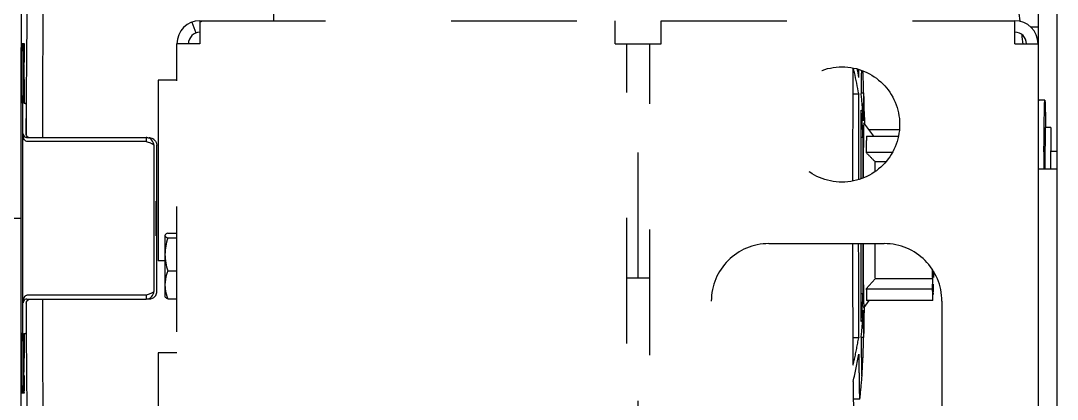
# Model space of a CAD drawing. Header units: millimetres. Extents: x 13935 to 21534, y -198 to 9202.
# Drawn here: x 18866.8 to 19136.4, y 8068.3 to 8166.8 of the extents above; entities that cross this region are included whole.
import ezdxf

# ---------------------------------------------------------------- set-up
doc = ezdxf.new("R2010")
doc.units = ezdxf.units.MM
doc.header["$LTSCALE"] = 326.7
doc.linetypes.add('DASHED', pattern=[0.2, 0.1, -0.1])
doc.linetypes.add('DOT', pattern=[0.2, 0.1, -0.1])
doc.layers.get('0').update_dxf_attribs({"linetype": 'CONTINUOUS'})

msp = doc.modelspace()

# ---------------------------------------------------------------- linework, layer by layer
at = {"color": 0, "linetype": 'Continuous', "lineweight": 30}
for p, q in [((19136.44572, 6274.27818), (19136.44572, 8678.34818)), ((19131.44572, 8264.58818), (19131.44572, 7889.84818)), ((18913.44572, 8166.84818), (18913.44572, 8160.84818)), ((19021.44572, 8160.84818), (19021.44572, 8166.84818)), ((19033.44572, 8160.84818), (19033.44572, 8166.84818)), ((19125.44572, 8160.84818), (19125.44572, 8166.84813)), ((18911.3244, 8166.46066), (18912.38506, 8163.65442)), ((19131.44572, 8165.1807), (19129.59511, 8165.1807)), ((18868.44251, 8160.92998), (18868.44975, 8161.62273)), ((18866.97527, 8157.5402), (18866.97874, 8158.93239)), ((18866.97874, 8158.93239), (18866.98389, 8160.9264)), ((18867.11747, 8147.42994), (18867.11754, 8158.92994)), ((18867.13598, 8160.92862), (18867.53597, 8160.92862)), ((18867.51746, 8147.42994), (18867.51753, 8158.92994)), ((18867.53597, 8160.92862), (18867.68339, 8160.91807)), ((18867.70181, 8158.91675), (18867.70179, 8156.03045)), ((18913.44572, 8160.84818), (18907.44572, 8160.84818)), ((19021.44572, 8160.84818), (19033.44572, 8160.84818)), ((19125.44572, 8160.84818), (19131.44572, 8160.84818)), ((18866.97079, 8155.67842), (18866.97527, 8157.5402)), ((18868.39273, 8155.41602), (18868.39838, 8156.11748)), ((18866.964, 8152.71114), (18866.96872, 8154.79704)), ((18866.96872, 8154.79704), (18866.97022, 8155.43866)), ((18866.97022, 8155.43866), (18866.97079, 8155.67842)), ((18866.97067, 8155.42624), (18866.97126, 8155.66538)), ((18867.62899, 8155.42196), (18867.62897, 8150.84085)), ((18866.95564, 8148.7557), (18866.95998, 8150.85357)), ((18866.95998, 8150.85357), (18866.96224, 8151.90653)), ((18866.96224, 8151.90653), (18866.964, 8152.71114)), ((18867.70176, 8151.53045), (18867.70174, 8147.41675)), ((18868.35398, 8149.91909), (18868.35994, 8150.85392)), ((18868.35994, 8150.85392), (18868.36417, 8151.49598)), ((18902.54454, 8151.39668), (18902.54454, 8104.39668)), ((18907.44572, 8151.39668), (18902.54454, 8151.39668)), ((18866.95357, 8147.71421), (18866.95564, 8148.7557)), ((18868.33949, 8147.47098), (18868.3469, 8148.75415)), ((18868.3469, 8148.75415), (18868.35398, 8149.91909)), ((19085.41987, 8148.1133), (19086.08035, 8148.11328)), ((18866.94921, 8145.42449), (18866.95122, 8146.4971)), ((18866.95122, 8146.4971), (18866.95302, 8147.42992)), ((18866.95353, 8147.41823), (18866.95357, 8147.71421)), ((18867.35975, 8145.44122), (18866.95977, 8145.44122)), ((18867.35938, 8085.44407), (18867.35975, 8145.44122)), ((18867.35975, 8145.44122), (18867.49901, 8145.43126)), ((18867.72015, 8145.41543), (18868.18898, 8145.38188)), ((18868.32853, 8145.42724), (18868.33472, 8146.60396)), ((18868.33472, 8146.60396), (18868.33949, 8147.47098)), ((19083.26364, 8147.84719), (19084.78736, 8147.84713)), ((19133.2188, 8146.14186), (19131.71887, 8146.14186)), ((18868.22579, 8137.37924), (18868.22581, 8141.37924)), ((18866.93412, 8136.12703), (18866.93601, 8137.44451)), ((18868.29302, 8137.03146), (18868.29425, 8137.3901)), ((19133.27733, 8137.62741), (19133.27733, 8136.40963)), ((19133.29842, 8139.01321), (19133.27999, 8138.08057)), ((19134.8003, 8139.06006), (19133.30036, 8139.06006)), ((19133.39549, 8139.42967), (19133.39954, 8139.07259)), ((19134.77727, 8137.62741), (19134.77727, 8136.40963)), ((19134.79835, 8139.01321), (19134.77993, 8138.08056)), ((18866.93318, 8135.4455), (18866.93396, 8136.01199)), ((18866.93427, 8136.00689), (18866.93412, 8136.12703)), ((18899.44126, 8135.43246), (18868.44257, 8135.43246)), ((18868.45182, 8136.43463), (18899.4505, 8136.43463)), ((18899.4505, 8136.43463), (18899.4505, 8135.43463)), ((18899.59369, 8136.42945), (18899.4505, 8136.43463)), ((18900.36677, 8136.37416), (18900.22479, 8136.38433)), ((18901.45959, 8134.43397), (18901.45936, 8096.43398)), ((18902.2149, 8096.3799), (18902.21514, 8134.37989)), ((19132.98465, 8132.70599), (19132.98546, 8132.8338)), ((19134.81873, 8132.90686), (19136.44572, 8132.90686)), ((19131.44572, 8128.34818), (19136.44572, 8128.34818)), ((18866.91526, 8115.35211), (18866.91572, 8116.37661)), ((18866.91526, 8115.35211), (18864.91535, 8115.35211)), ((18904.34454, 8110.9653), (18904.34454, 8095.04436)), ((18905.05907, 8111.61305), (18907.44572, 8111.61305)), ((18905.05907, 8110.31755), (18907.44572, 8110.31755)), ((18866.91355, 8105.03686), (18866.91351, 8106.2776)), ((18904.34454, 8104.39668), (18902.54454, 8104.39668)), ((18905.05907, 8101.74885), (18907.44572, 8101.74885)), ((18866.91601, 8095.43706), (18866.91598, 8096.01249)), ((18866.91633, 8094.75657), (18866.91601, 8095.43706)), ((18866.91702, 8093.43692), (18866.91633, 8094.75657)), ((18899.44101, 8095.43812), (18868.44232, 8095.43813)), ((18868.45156, 8094.43464), (18899.45024, 8094.43463)), ((18899.70205, 8095.52116), (18899.44101, 8095.43812)), ((18899.45025, 8095.43463), (18899.45024, 8094.43463)), ((18900.22416, 8094.37925), (18899.45024, 8094.43463)), ((18904.34454, 8095.04436), (18904.39065, 8094.96451)), ((18905.05907, 8094.47567), (18907.44572, 8094.47567)), ((18868.22552, 8093.37925), (18868.22549, 8089.37925)), ((18868.30074, 8093.37573), (18868.29959, 8093.68213)), ((18868.3176, 8089.36953), (18868.31427, 8090.1018)), ((18868.3377, 8085.40328), (18868.33116, 8086.61842)), ((18866.92359, 8084.51093), (18866.92277, 8085.4133)), ((18866.924, 8084.07652), (18866.92359, 8084.51093)), ((18866.92464, 8083.41336), (18866.924, 8084.07652)), ((18866.92596, 8082.09866), (18866.92464, 8083.41336)), ((18866.95939, 8085.44124), (18867.35938, 8085.44407)), ((18866.95939, 8085.44407), (18867.35938, 8085.44407)), ((18867.3594, 8085.44124), (18866.95939, 8085.44124)), ((18867.117, 8071.92995), (18867.11707, 8083.42995)), ((18867.49864, 8085.43127), (18867.3594, 8085.44124)), ((18867.51698, 8071.92995), (18867.51706, 8083.42995)), ((18867.70134, 8083.41676), (18867.70131, 8079.03045)), ((18868.18861, 8085.38189), (18867.71978, 8085.41544)), ((18868.34158, 8084.71254), (18868.3377, 8085.40328)), ((18868.34917, 8083.41749), (18868.34158, 8084.71254)), ((18868.35002, 8083.27665), (18868.34917, 8083.41749)), ((18868.3574, 8082.09211), (18868.35002, 8083.27665)), ((18866.92822, 8079.99757), (18866.92596, 8082.09866)), ((18866.92974, 8078.68273), (18866.92822, 8079.99757)), ((18866.93181, 8076.98623), (18866.92974, 8078.68273)), ((18867.62852, 8080.00308), (18867.6285, 8075.42197)), ((18868.37133, 8080.00918), (18868.37088, 8080.07677)), ((18902.54454, 8080.42849), (18902.54454, 8035.42849)), ((18907.44572, 8080.42849), (18902.54454, 8080.42849)), ((18866.93271, 8076.27145), (18866.93181, 8076.98623)), ((18866.93383, 8075.42005), (18866.93309, 8076.27719)), ((18866.93468, 8074.78094), (18866.93383, 8075.42005)), ((18867.62832, 8075.14309), (18867.6285, 8075.42197)), ((18868.39585, 8076.74746), (18868.39369, 8077.01675)), ((18866.93537, 8074.27165), (18866.93482, 8074.78312)), ((18866.9367, 8073.31858), (18866.93537, 8074.27165)), ((18866.93874, 8071.90806), (18866.9367, 8073.31858)), ((18867.70128, 8074.53045), (18867.70126, 8071.91677)), ((18866.94179, 8069.90622), (18866.93874, 8071.90806)), ((18867.5354, 8069.92864), (18867.13542, 8069.92864)), ((18867.68282, 8069.91809), (18867.5354, 8069.92864)), ((18868.44439, 8071.44025), (18868.43959, 8071.90912))]:
    msp.add_line(p, q, dxfattribs=at)
at = {"color": 0, "linetype": 'DASHED', "lineweight": 30}
for p, q in [((18913.44572, 8166.84818), (19021.44572, 8166.84818)), ((19033.44572, 8166.84818), (19125.44572, 8166.84818)), ((18907.44572, 7889.84818), (18907.44572, 8160.84818))]:
    msp.add_line(p, q, dxfattribs=at)
at = {"color": 0, "linetype": 'DOT', "lineweight": 30}
for p, q in [((19024.44572, 7886.84818), (19024.44572, 8160.84818)), ((19027.44572, 8099.84818), (19027.44572, 8160.84818)), ((19030.44572, 7883.84818), (19030.44572, 8160.84818)), ((19084.76135, 8143.68569), (19084.761, 8143.61899)), ((19086.1315, 8140.26791), (19086.1286, 8140.2689)), ((19088.69524, 8136.84901), (19086.13155, 8140.26784)), ((19086.26958, 8140.86275), (19086.27715, 8140.08213)), ((19095.38213, 8138.48159), (19087.47078, 8138.4819)), ((19085.347, 8136.55546), (19085.90817, 8136.55544)), ((19086.7977, 8136.84908), (19095.13923, 8136.84876)), ((19093.54241, 8132.542), (19086.74994, 8132.54226)), ((19089.01501, 8130.21205), (19091.94076, 8130.21193)), ((19085.96378, 8128.27247), (19085.96337, 8128.18316)), ((19061.44572, 8108.84818), (19091.44572, 8108.84818)), ((19085.96285, 8104.26541), (19085.96339, 8104.14776)), ((19030.44572, 8099.84818), (19024.44572, 8099.84818)), ((19027.44572, 8099.73904), (19027.44572, 8099.84818)), ((19027.44572, 7969.95736), (19027.44572, 8099.73904)), ((19089.03911, 8099.67183), (19086.77693, 8097.08538)), ((19104.03864, 8099.67125), (19089.03911, 8099.67183)), ((19104.02638, 8097.08471), (19104.03864, 8099.67125)), ((19104.12743, 8100.26849), (19104.12803, 8100.26868)), ((19104.24584, 8101.66163), (19104.25667, 8099.99539)), ((19086.77693, 8097.08538), (19104.02638, 8097.08471)), ((19085.90817, 8095.74304), (19085.34644, 8095.74306)), ((19087.46907, 8094.05638), (19086.1297, 8092.27054)), ((19104.07972, 8094.05573), (19086.83027, 8094.0564)), ((19104.12723, 8095.68857), (19104.20891, 8095.68857)), ((19104.12803, 8096.26873), (19104.12726, 8096.26849)), ((19104.20891, 8095.68857), (19104.20633, 8096.26884)), ((19046.44572, 8033.84818), (19046.44572, 8093.84818)), ((19086.1286, 8092.26947), (19086.12968, 8092.27051)), ((19086.27537, 8092.46305), (19086.27446, 8092.36641)), ((19106.44572, 8093.84818), (19106.44572, 8033.84818)), ((19084.76059, 8088.60804), (19084.76135, 8088.4707)), ((19084.78736, 8084.34099), (19083.26299, 8084.34105)), ((19086.08035, 8084.3959), (19085.41986, 8084.39593)), ((19085.04978, 8068.34904), (19083.38771, 8068.3491))]:
    msp.add_line(p, q, dxfattribs=at)
msp.add_circle((19080.44572, 8139.84818), 15, dxfattribs=at)
at = {"color": 0, "linetype": 'Continuous', "lineweight": 30}
for centre, radius, start, end in [((18837.77689, 8128.34818), 291.6, 7.5758019, 19.8915322), ((18913.44572, 8160.84818), 6, 90, 180), ((19125.44572, 8160.84818), 6, 0, 90), ((18913.44572, 8160.84818), 3, 90, 180), ((19125.44572, 8160.84818), 3, 0, 90), ((18837.77689, 8128.34818), 291.6, 6.3805993, 6.8804947), ((19039.15405, 8158.99913), 172.03652, 179.6172555, 180.0230449), ((18686.57647, 8155.4961), 181.05254, 359.9765356, 0.3812422), ((18998.14262, 8133.30063), 87.85907, 13.1808002, 13.9978107), ((18999.20229, 8133.54089), 86.77253, 9.4897218, 13.1858878), ((18999.76683, 8137.90162), 86.23292, 9.4839734, 10.9685498), ((18915.66133, 8145.2348), 170.44333, 0.9676659, 2.8879714), ((19802.55072, 8142.732), 717.14621, 179.17690664, 179.30013981), ((18695.27399, 8147.36136), 172.24348, 359.6180989, 0.0228136), ((18899.44772, 8134.41806), 2.01664, 82.4654707, 85.8491315), ((18900.22003, 8134.36959), 2.00986, 67.5401451, 85.8129735), ((18899.44416, 8134.41572), 2.02083, 45.1649934, 60.0453648), ((18900.22108, 8134.38469), 1.9955, 52.4100202, 67.4023043), ((18900.22538, 8134.39022), 1.9885, 44.8867291, 52.4110948), ((18900.24765, 8134.38553), 1.9675, 359.8358757, 2.7831685), ((21313.36385, 8119.11748), 2180.42154, 179.64292705, 179.75730377), ((18904.62252, 8110.96566), 0.27797, 180.0746817, 190.9640432), ((18900.2119, 8096.37853), 2.00466, 315.1643795, 330.1023813), ((18900.21706, 8096.373), 1.99742, 330.1661857, 345.1733372), ((18900.20225, 8096.37657), 2.01265, 345.182884, 0.0948599)]:
    msp.add_arc(centre, radius, start, end, dxfattribs=at)
at = {"color": 0, "linetype": 'DOT', "lineweight": 30}
for centre, radius, start, end in [((19001.14682, 8138.09684), 84.83888, 2.9008972, 6.6210525), ((19000.93055, 8133.81413), 85.02244, 5.5592026, 6.6199093), ((18456.03586, 8135.15307), 630.25859, 0.73273316, 0.85238971), ((19001.23608, 8133.84327), 84.71552, 1.83464, 5.559605), ((19001.38327, 8138.1126), 84.60193, 1.8329735, 2.8983445), ((19000.15909, 8139.65145), 86.11824, 0.9087458, 1.4369365), ((20248.62992, 8121.29696), 1159.64918, 179.55952014, 179.6919349), ((19061.44572, 8093.84818), 15, 90, 180), ((21367.95029, 8114.55358), 2282.01063, 180.14339098, 180.25831199), ((19091.44572, 8093.84818), 15, 0, 90), ((18999.58682, 8098.48099), 86.36476, 354.4939132, 358.1832954), ((18999.73654, 8094.25318), 86.24866, 357.1295091, 358.1847464), ((19868.10587, 8098.96703), 782.19939, 180.54541976, 180.7262122), ((18105.68295, 8101.63569), 980.63532, 359.33835558, 359.458414), ((18999.27866, 8098.51035), 86.67432, 353.4435821, 354.4941377), ((18999.49603, 8094.26873), 86.48965, 353.4426456, 357.127202), ((18413.87176, 8098.02925), 672.42541, 359.14482231, 359.34239078), ((18997.59955, 8098.7738), 88.37432, 346.9374325, 350.6006624), ((18915.79383, 8087.27082), 170.31078, 355.6531876, 359.0327764), ((19089.405, 8084.69119), 3.33773, 184.5654799, 185.0756109), ((19015.18109, 8087.48769), 71.01968, 358.0923782, 358.5408341), ((19768.0179, 8089.289), 682.61236, 180.71038451, 180.8377467), ((18996.50013, 8099.02148), 89.50127, 345.9042968, 346.9420525), ((18997.36866, 8094.60297), 88.64375, 345.8961127, 350.5960018), ((18914.47121, 8087.47517), 171.69168, 353.6179701, 355.619873)]:
    msp.add_arc(centre, radius, start, end, dxfattribs=at)
at = {"color": 0, "linetype": 'Continuous', "lineweight": 30}
for points, knots in [([(18866.98389, 8160.9264), (18867.01027, 8170.95019), (18867.0761, 8190.2623), (18867.21954, 8217.88475), (18867.40083, 8242.59934), (18867.58649, 8261.07655), (18867.75572, 8273.92834), (18867.88183, 8281.96762), (18868.01351, 8288.85847), (18868.14684, 8294.56448), (18868.28712, 8299.02555), (18868.40281, 8301.996), (18868.51831, 8303.68303), (18868.57306, 8304.54813), (18868.66186, 8304.93843), (18868.68816, 8305.26329), (18868.74728, 8305.2625)], [0, 0, 0, 0, 0.208285341, 0.401289005, 0.573974509, 0.721845026, 0.785243111, 0.841049877, 0.88890244, 0.928487739, 0.959552109, 0.981889598, 0.989743533, 0.995371002, 0.998771376, 1, 1, 1, 1]), ([(18868.44975, 8161.62273), (18868.47187, 8163.70283), (18868.50514, 8166.62542), (18868.57125, 8170.23517), (18868.60481, 8172.3334), (18868.67721, 8173.93804), (18868.65876, 8175.20424), (18868.81272, 8175.77556), (18868.72836, 8176.25391), (18868.8108, 8176.26749)], [0, 0, 0, 0, 0.425859514, 0.597753679, 0.740414185, 0.852690254, 0.93373953, 0.982894289, 1, 1, 1, 1]), ([(18872.54087, 8136.43812), (18872.54922, 8140.26695), (18872.58812, 8153.67271), (18872.65611, 8167.0785), (18872.75101, 8176.65502)], [0, 0, 0, 0, 0.285609976, 1, 1, 1, 1]), ([(18867.13598, 8160.92862), (18867.06763, 8160.93351), (18867.21293, 8160.49766), (18867.12273, 8160.33997), (18867.12137, 8160.14835)], [0, 0, 0, 0, 0.263410999, 1, 1, 1, 1]), ([(18867.51753, 8158.92994), (18867.51753, 8159.185), (18867.53243, 8159.6396), (18867.48623, 8160.31395), (18867.58888, 8160.60931), (18867.48544, 8160.93223), (18867.53597, 8160.92862)], [0, 0, 0, 0, 0.3828038, 0.707308164, 0.923973293, 1, 1, 1, 1]), ([(18867.68339, 8160.91807), (18867.73428, 8160.91442), (18867.62745, 8160.60448), (18867.69509, 8160.47574), (18867.69642, 8160.33102)], [0, 0, 0, 0, 0.260652032, 1, 1, 1, 1]), ([(18867.69642, 8160.33102), (18867.69735, 8160.22998), (18867.70077, 8159.75857), (18867.70181, 8159.28714), (18867.70181, 8158.91675)], [0, 0, 0, 0, 0.214325528, 1, 1, 1, 1]), ([(18867.625, 8156.70081), (18867.62358, 8156.90257), (18867.52854, 8157.08333), (18867.68196, 8157.51817), (18867.60966, 8157.52334)], [0, 0, 0, 0, 0.735706301, 1, 1, 1, 1]), ([(18867.60966, 8157.52334), (18867.56515, 8157.52653), (18867.65538, 8157.24049), (18867.56385, 8156.97574), (18867.60514, 8156.35992), (18867.59077, 8155.94187), (18867.59047, 8155.70361)], [0, 0, 0, 0, 0.073549938, 0.28497589, 0.607259812, 1, 1, 1, 1]), ([(18867.6096, 8148.74224), (18867.66266, 8148.73844), (18867.55404, 8149.07752), (18867.66182, 8149.38764), (18867.61332, 8150.09571), (18867.62896, 8150.57304), (18867.62897, 8150.84085)], [0, 0, 0, 0, 0.07602886, 0.292696138, 0.617201088, 1, 1, 1, 1]), ([(19085.45801, 8151.49162), (19085.45457, 8151.2118), (19085.44037, 8150.00759), (19085.4283, 8148.80336), (19085.41986, 8147.87895)], [0, 0, 0, 0, 0.232373803, 1, 1, 1, 1]), ([(19086.08035, 8148.11328), (19086.07708, 8148.07257), (19086.06187, 8147.83994), (19086.0535, 8147.60695), (19086.04701, 8147.4148)], [0, 0, 0, 0, 0.175213254, 1, 1, 1, 1]), ([(18867.11747, 8147.42994), (18867.11747, 8147.19581), (18867.11134, 8146.53583), (18867.13041, 8145.87447), (18867.1015, 8145.44936)], [0, 0, 0, 0, 0.354625576, 1, 1, 1, 1]), ([(18867.49901, 8145.43126), (18867.56755, 8145.42635), (18867.42188, 8145.8632), (18867.51229, 8146.02126), (18867.51364, 8146.21329)], [0, 0, 0, 0, 0.263526137, 1, 1, 1, 1]), ([(18867.70174, 8147.41675), (18867.70173, 8147.18238), (18867.70786, 8146.52154), (18867.68878, 8145.8593), (18867.7177, 8145.43355)], [0, 0, 0, 0, 0.354512259, 1, 1, 1, 1]), ([(18867.7177, 8145.43355), (18867.71801, 8145.42903), (18867.71959, 8145.42485), (18867.71857, 8145.41554), (18867.72015, 8145.41543)], [0, 0, 0, 0, 0.740727953, 1, 1, 1, 1]), ([(18868.18898, 8145.38188), (18868.2344, 8145.37863), (18868.14502, 8145.09746), (18868.20523, 8144.98051), (18868.20735, 8144.84793)], [0, 0, 0, 0, 0.255598889, 1, 1, 1, 1]), ([(19131.45485, 8146.05549), (19131.49267, 8146.08065), (19131.5765, 8146.12452), (19131.67067, 8146.14186), (19131.71887, 8146.14186)], [0, 0, 0, 0, 0.485186296, 1, 1, 1, 1]), ([(19133.04208, 8139.42714), (19133.05314, 8140.38524), (19133.07958, 8142.04072), (19133.10334, 8143.97384), (19133.15286, 8145.08208), (19133.14705, 8145.66652), (19133.21623, 8145.91248), (19133.18158, 8146.14186), (19133.2188, 8146.14184)], [0, 0, 0, 0, 0.427773069, 0.742298311, 0.854227746, 0.934757261, 0.983383934, 1, 1, 1, 1]), ([(19133.2188, 8146.14184), (19133.25601, 8146.14182), (19133.22137, 8145.9126), (19133.29054, 8145.66666), (19133.28473, 8145.08249), (19133.33424, 8143.97466), (19133.358, 8142.04229), (19133.38443, 8140.38742), (19133.39549, 8139.42967)], [0, 0, 0, 0, 0.016618565, 0.065245697, 0.145772807, 0.257697726, 0.57222407, 1, 1, 1, 1]), ([(18868.20735, 8144.84793), (18868.21074, 8144.63602), (18868.22328, 8143.47983), (18868.22582, 8142.32356), (18868.22581, 8141.37924)], [0, 0, 0, 0, 0.183296932, 1, 1, 1, 1]), ([(18867.43344, 8137.43595), (18867.43519, 8137.34088), (18867.50387, 8136.86836), (18867.98485, 8136.47619), (18868.36163, 8136.43911)], [0, 0, 0, 0, 0.200735328, 1, 1, 1, 1]), ([(18868.24254, 8137.19909), (18868.23701, 8137.22885), (18868.22865, 8137.28873), (18868.22579, 8137.34914), (18868.22579, 8137.37924)], [0, 0, 0, 0, 0.501361499, 1, 1, 1, 1]), ([(19133.27999, 8138.08057), (19133.27875, 8138.01797), (19133.27791, 8137.86691), (19133.27733, 8137.71586), (19133.27733, 8137.62741)], [0, 0, 0, 0, 0.414440063, 1, 1, 1, 1]), ([(19133.30035, 8139.05768), (19133.29673, 8139.05843), (19133.30341, 8139.03255), (19133.29864, 8139.02435), (19133.29842, 8139.01321)], [0, 0, 0, 0, 0.249324901, 1, 1, 1, 1]), ([(19134.77993, 8138.08056), (19134.77869, 8138.01797), (19134.77784, 8137.86691), (19134.77727, 8137.71586), (19134.77727, 8137.62741)], [0, 0, 0, 0, 0.414440063, 1, 1, 1, 1]), ([(19134.80029, 8139.05768), (19134.79667, 8139.05843), (19134.80335, 8139.03255), (19134.79857, 8139.02435), (19134.79835, 8139.01321)], [0, 0, 0, 0, 0.249324901, 1, 1, 1, 1]), ([(18868.36163, 8136.43911), (18868.37652, 8136.43764), (18868.40656, 8136.4354), (18868.43667, 8136.43463), (18868.45182, 8136.43463)], [0, 0, 0, 0, 0.496838356, 1, 1, 1, 1]), ([(18899.44126, 8135.43246), (18899.8148, 8135.31389), (18900.29455, 8135.16493), (18900.76066, 8134.9781), (18900.86107, 8134.93337)], [0, 0, 0, 0, 0.780955279, 1, 1, 1, 1]), ([(18900.86107, 8134.93337), (18900.91984, 8134.90719), (18901.02908, 8134.85558), (18901.13478, 8134.79685), (18901.1826, 8134.76692)], [0, 0, 0, 0, 0.532804497, 1, 1, 1, 1]), ([(18901.1826, 8134.76692), (18901.25705, 8134.72033), (18901.37969, 8134.63563), (18901.45784, 8134.49447), (18901.45959, 8134.43397)], [0, 0, 0, 0, 0.592027169, 1, 1, 1, 1]), ([(19133.26435, 8134.4989), (19133.26007, 8134.35549), (19133.24101, 8133.62203), (19133.22895, 8132.88841), (19133.22034, 8132.29824)], [0, 0, 0, 0, 0.195546364, 1, 1, 1, 1]), ([(19133.27733, 8136.40963), (19133.27733, 8136.20154), (19133.27528, 8135.56465), (19133.27712, 8134.92755), (19133.26435, 8134.4989)], [0, 0, 0, 0, 0.32670852, 1, 1, 1, 1]), ([(19134.76428, 8134.4989), (19134.75865, 8134.30984), (19134.73338, 8133.29459), (19134.71917, 8132.2791), (19134.70891, 8131.45275)], [0, 0, 0, 0, 0.186243506, 1, 1, 1, 1]), ([(19134.77727, 8136.40963), (19134.77727, 8136.20154), (19134.77522, 8135.56465), (19134.77705, 8134.92755), (19134.76428, 8134.4989)], [0, 0, 0, 0, 0.326708518, 1, 1, 1, 1]), ([(19133.22034, 8132.29824), (19133.21619, 8132.01371), (19133.19874, 8130.70062), (19133.18657, 8129.38747), (19133.1785, 8128.35886)], [0, 0, 0, 0, 0.216693787, 1, 1, 1, 1]), ([(19134.81889, 8132.90659), (19134.8131, 8132.90701), (19134.8111, 8132.87325), (19134.80665, 8132.85823), (19134.8049, 8132.8419)], [0, 0, 0, 0, 0.261057146, 1, 1, 1, 1]), ([(19134.70891, 8131.45275), (19134.70601, 8131.21881), (19134.694, 8130.18754), (19134.68469, 8129.15623), (19134.67843, 8128.35886)], [0, 0, 0, 0, 0.226841102, 1, 1, 1, 1]), ([(18902.07678, 8110.88979), (18902.04766, 8110.89188), (18902.09902, 8111.07081), (18902.03864, 8111.26355), (18902.06155, 8111.70778), (18902.0364, 8112.5016), (18902.04069, 8113.76114), (18902.03246, 8115.39278), (18902.0407, 8117.02302), (18902.03645, 8118.28366), (18902.06157, 8119.07349), (18902.03878, 8119.52186), (18902.0988, 8119.70426), (18902.0481, 8119.89185), (18902.07684, 8119.88979)], [0, 0, 0, 0, 0.009730704, 0.038238434, 0.08451109, 0.146730805, 0.308993659, 0.500329313, 0.691614795, 0.853734729, 0.915854592, 0.962013284, 0.990397194, 1, 1, 1, 1]), ([(18904.34962, 8110.91279), (18904.37308, 8110.79112), (18904.6146, 8110.54265), (18904.88742, 8110.40094), (18905.05907, 8110.31755)], [0, 0, 0, 0, 0.393703069, 1, 1, 1, 1]), ([(18905.05907, 8111.61305), (18904.91324, 8111.54221), (18904.66959, 8111.4114), (18904.44877, 8111.22492), (18904.39065, 8111.12421)], [0, 0, 0, 0, 0.582357156, 1, 1, 1, 1]), ([(18905.05907, 8101.74885), (18904.95113, 8101.45445), (18904.5581, 8100.28076), (18904.34454, 8099.03737), (18904.34454, 8098.11226)], [0, 0, 0, 0, 0.253146753, 1, 1, 1, 1]), ([(18904.34454, 8098.11226), (18904.34454, 8097.80447), (18904.41134, 8096.56449), (18904.73838, 8095.35036), (18905.05907, 8094.47567)], [0, 0, 0, 0, 0.248333928, 1, 1, 1, 1]), ([(18868.45156, 8094.43464), (18868.26159, 8094.43464), (18867.74018, 8094.29477), (18867.43909, 8093.75683), (18867.43316, 8093.43596)], [0, 0, 0, 0, 0.371839378, 1, 1, 1, 1]), ([(18872.74163, 8056.38353), (18872.71597, 8059.04671), (18872.61376, 8071.72894), (18872.56604, 8084.41155), (18872.54302, 8094.43085)], [0, 0, 0, 0, 0.209996181, 1, 1, 1, 1]), ([(18901.45936, 8096.43398), (18901.45441, 8096.26403), (18900.93852, 8095.93539), (18900.51604, 8095.79276), (18900.20745, 8095.68721)], [0, 0, 0, 0, 0.342668364, 1, 1, 1, 1]), ([(18902.20542, 8096.31222), (18902.20882, 8096.32328), (18902.21392, 8096.34567), (18902.21523, 8096.36862), (18902.2149, 8096.3799)], [0, 0, 0, 0, 0.506249427, 1, 1, 1, 1]), ([(18905.05907, 8094.47567), (18904.91324, 8094.54652), (18904.66959, 8094.67733), (18904.44877, 8094.86381), (18904.39065, 8094.96451)], [0, 0, 0, 0, 0.582357156, 1, 1, 1, 1]), ([(18868.22549, 8089.37925), (18868.22549, 8088.8691), (18868.22073, 8087.93061), (18868.22452, 8086.80961), (18868.20218, 8086.10757), (18868.22247, 8085.70904), (18868.16908, 8085.54682), (18868.21418, 8085.38006), (18868.18861, 8085.38189)], [0, 0, 0, 0, 0.382813263, 0.707281796, 0.831535635, 0.923974529, 0.980760148, 1, 1, 1, 1]), ([(18867.09866, 8085.43127), (18867.1495, 8085.42763), (18867.04275, 8085.11788), (18867.11035, 8084.98922), (18867.11168, 8084.84455)], [0, 0, 0, 0, 0.260525408, 1, 1, 1, 1]), ([(18867.11168, 8084.84455), (18867.11261, 8084.74352), (18867.11604, 8084.27199), (18867.11708, 8083.80045), (18867.11707, 8083.42995)], [0, 0, 0, 0, 0.21426924, 1, 1, 1, 1]), ([(18867.51706, 8083.42995), (18867.51706, 8083.68508), (18867.50217, 8084.14219), (18867.54839, 8084.80921), (18867.44555, 8085.12075), (18867.5495, 8085.42763), (18867.49864, 8085.43127)], [0, 0, 0, 0, 0.382399942, 0.706762486, 0.923569752, 1, 1, 1, 1]), ([(18867.71978, 8085.41544), (18867.66922, 8085.41906), (18867.77552, 8085.09264), (18867.70807, 8084.9747), (18867.70674, 8084.83026)], [0, 0, 0, 0, 0.259759465, 1, 1, 1, 1]), ([(18867.70674, 8084.83026), (18867.70581, 8084.72933), (18867.70238, 8084.25818), (18867.70134, 8083.787), (18867.70134, 8083.41676)], [0, 0, 0, 0, 0.214210857, 1, 1, 1, 1]), ([(18867.60919, 8082.10446), (18867.55613, 8082.10826), (18867.66475, 8081.76918), (18867.55697, 8081.45906), (18867.60547, 8080.75099), (18867.58983, 8080.27366), (18867.58983, 8080.00585)], [0, 0, 0, 0, 0.07602886, 0.292696138, 0.617201088, 1, 1, 1, 1]), ([(18867.62852, 8080.00308), (18867.62853, 8080.27097), (18867.61289, 8080.75093), (18867.66142, 8081.4513), (18867.55344, 8081.77841), (18867.66259, 8082.10064), (18867.60919, 8082.10446)], [0, 0, 0, 0, 0.382399942, 0.706762486, 0.923569752, 1, 1, 1, 1]), ([(18867.60913, 8073.32336), (18867.65364, 8073.32017), (18867.56341, 8073.60621), (18867.65494, 8073.87096), (18867.61365, 8074.48678), (18867.62802, 8074.90483), (18867.62832, 8075.14309)], [0, 0, 0, 0, 0.073549938, 0.28497589, 0.607259812, 1, 1, 1, 1]), ([(18868.43959, 8071.90912), (18868.43568, 8072.29535), (18868.41982, 8073.90812), (18868.40574, 8075.52091), (18868.39585, 8076.74746)], [0, 0, 0, 0, 0.239485305, 1, 1, 1, 1]), ([(18867.59736, 8073.75781), (18867.59865, 8073.65026), (18867.64835, 8073.55511), (18867.57189, 8073.32603), (18867.60913, 8073.32336)], [0, 0, 0, 0, 0.742284445, 1, 1, 1, 1]), ([(18867.117, 8071.92995), (18867.117, 8071.6748), (18867.13189, 8071.21769), (18867.08567, 8070.55064), (18867.18852, 8070.23915), (18867.08458, 8069.93227), (18867.13542, 8069.92864)], [0, 0, 0, 0, 0.382440511, 0.706763825, 0.923604526, 1, 1, 1, 1]), ([(18867.5354, 8069.92864), (18867.48454, 8069.93228), (18867.5885, 8070.23917), (18867.48565, 8070.5507), (18867.53187, 8071.21772), (18867.51698, 8071.67483), (18867.51698, 8071.92995)], [0, 0, 0, 0, 0.076432404, 0.293241815, 0.617604942, 1, 1, 1, 1]), ([(18867.70126, 8071.91677), (18867.70126, 8071.6617), (18867.68636, 8071.2071), (18867.73256, 8070.53275), (18867.62991, 8070.23739), (18867.73335, 8069.91447), (18867.68282, 8069.91809)], [0, 0, 0, 0, 0.3828038, 0.707308164, 0.923973293, 1, 1, 1, 1]), ([(18868.73562, 8056.85686), (18868.69828, 8057.41893), (18868.54908, 8061.76673), (18868.50349, 8066.1158), (18868.46099, 8069.90166)], [0, 0, 0, 0, 0.129514146, 1, 1, 1, 1])]:
    msp.add_open_spline(points, degree=3, knots=knots, dxfattribs=at)
for points in [[(18932.63729, 8166.84757), (18932.64336, 8167.78752), (18932.64971, 8168.72747), (18932.65637, 8169.66742)], [(18913.78929, 8166.67425), (18914.00995, 8166.78289), (18914.26042, 8166.84818), (18914.50638, 8166.84818)], [(18913.44572, 8166.46066), (18913.55328, 8166.54199), (18913.66831, 8166.61468), (18913.78929, 8166.67425)], [(18868.39838, 8156.11748), (18868.40601, 8157.04902), (18868.41411, 8157.98054), (18868.42278, 8158.91207)], [(18868.42278, 8158.91207), (18868.42904, 8159.58471), (18868.4356, 8160.25735), (18868.44251, 8160.92998)], [(18868.36417, 8151.49598), (18868.3729, 8152.80266), (18868.38237, 8154.10934), (18868.39273, 8155.41602)], [(19084.8211, 8152.11037), (19084.82734, 8152.80613), (19084.83398, 8153.50188), (19084.84115, 8154.19763)], [(19085.49318, 8153.9922), (19085.48798, 8153.67279), (19085.48312, 8153.35337), (19085.47851, 8153.03394)], [(18866.93601, 8137.44451), (18866.93989, 8140.1045), (18866.94429, 8142.76449), (18866.94921, 8145.42449)], [(18868.30966, 8141.3926), (18868.31538, 8142.73748), (18868.32165, 8144.08236), (18868.32853, 8145.42724)], [(18868.29425, 8137.3901), (18868.29888, 8138.72427), (18868.304, 8140.05844), (18868.30966, 8141.3926)], [(18867.50054, 8136.73513), (18867.45575, 8136.96453), (18867.43449, 8137.19939), (18867.43341, 8137.43312)], [(18868.90479, 8136.43267), (18868.58494, 8136.54081), (18868.30413, 8136.86712), (18868.24254, 8137.19909)], [(19133.01101, 8136.29554), (19133.01566, 8136.83997), (19133.02064, 8137.3844), (19133.02605, 8137.92883)], [(19133.02605, 8137.92883), (19133.031, 8138.42827), (19133.03631, 8138.92771), (19133.04208, 8139.42714)], [(18866.91572, 8116.37661), (18866.9187, 8122.73291), (18866.9245, 8129.08921), (18866.93318, 8135.4455)], [(18867.67119, 8136.14624), (18867.59533, 8136.33601), (18867.53971, 8136.53455), (18867.50054, 8136.73513)], [(18868.44257, 8135.43246), (18868.09225, 8135.4321), (18867.80122, 8135.82095), (18867.67119, 8136.14624)], [(18900.45319, 8136.16661), (18900.22722, 8136.29674), (18899.97066, 8136.38311), (18899.71215, 8136.41729)], [(18901.45959, 8134.43397), (18901.4581, 8134.94501), (18901.2311, 8135.48816), (18900.86898, 8135.84877)], [(18901.63424, 8135.79352), (18901.97159, 8135.45472), (18902.18964, 8134.95861), (18902.21283, 8134.48106)], [(19132.98546, 8132.8338), (19132.98899, 8133.38995), (19132.99276, 8133.9461), (19132.99683, 8134.50225)], [(19132.99683, 8134.50225), (19133.0012, 8135.10002), (19133.0059, 8135.69778), (19133.01101, 8136.29554)], [(18866.91351, 8106.2776), (18866.91351, 8109.30244), (18866.91409, 8112.32728), (18866.91526, 8115.35211)], [(18904.39065, 8111.12421), (18904.36307, 8111.07645), (18904.34454, 8111.02046), (18904.34454, 8110.9653)], [(18905.05907, 8110.31755), (18904.62884, 8108.9351), (18904.34454, 8107.48104), (18904.34454, 8106.0332)], [(18866.91575, 8096.01135), (18866.91444, 8099.01985), (18866.91371, 8102.02836), (18866.91355, 8105.03686)], [(18904.34454, 8106.0332), (18904.34454, 8104.58536), (18904.62884, 8103.1313), (18905.05907, 8101.74885)], [(18867.43314, 8093.43879), (18867.43594, 8094.04573), (18867.53542, 8094.74331), (18867.95292, 8095.18386)], [(18867.95292, 8095.18386), (18868.07938, 8095.31729), (18868.25848, 8095.43833), (18868.44232, 8095.43813)], [(18868.22552, 8093.37925), (18868.22552, 8093.80598), (18868.62577, 8094.28464), (18869.04533, 8094.3625)], [(18899.45024, 8094.43463), (18899.96196, 8094.43453), (18900.50669, 8094.65924), (18900.86926, 8095.02035)], [(18900.20745, 8095.68721), (18900.03966, 8095.62983), (18899.87095, 8095.57516), (18899.70205, 8095.52116)], [(18901.63346, 8094.9651), (18901.27447, 8094.60463), (18900.7329, 8094.37935), (18900.22416, 8094.37925)], [(18900.86926, 8095.02035), (18901.23104, 8095.38069), (18901.45786, 8095.92336), (18901.45936, 8096.43398)], [(18866.92277, 8085.4133), (18866.92039, 8088.08784), (18866.91848, 8090.76238), (18866.91702, 8093.43692)], [(18868.31427, 8090.1018), (18868.3094, 8091.19311), (18868.3049, 8092.28442), (18868.30074, 8093.37573)], [(18868.33116, 8086.61842), (18868.32635, 8087.53545), (18868.32184, 8088.45249), (18868.3176, 8089.36953)], [(18868.37086, 8080.07589), (18868.36618, 8080.74796), (18868.3617, 8081.42004), (18868.3574, 8082.09211)], [(18868.39369, 8077.01675), (18868.38573, 8078.01423), (18868.37831, 8079.0117), (18868.37133, 8080.00918)], [(18866.9684, 8055.77477), (18866.95802, 8060.48525), (18866.94917, 8065.19573), (18866.94179, 8069.90622)], [(18868.46099, 8069.90166), (18868.45523, 8070.41452), (18868.44971, 8070.92738), (18868.44439, 8071.44025)]]:
    msp.add_open_spline(points, degree=3, dxfattribs=at)
at = {"color": 0, "linetype": 'DOT', "lineweight": 30}
for points, knots in [([(19083.30428, 8154.57665), (19083.28891, 8152.39187), (19083.2302, 8142.5685), (19083.20326, 8132.74496), (19083.1936, 8125.10625)], [0, 0, 0, 0, 0.222407725, 1, 1, 1, 1]), ([(19086.17774, 8146.94915), (19086.175, 8147.05136), (19086.16551, 8147.38005), (19086.15445, 8147.70875), (19086.14211, 8147.93501)], [0, 0, 0, 0, 0.310933849, 1, 1, 1, 1]), ([(19086.04701, 8147.4148), (19086.03705, 8147.12004), (19085.99188, 8145.35749), (19085.97136, 8143.59444), (19085.95528, 8142.12636)], [0, 0, 0, 0, 0.167275989, 1, 1, 1, 1]), ([(19086.22467, 8144.53135), (19086.22111, 8144.7696), (19086.2083, 8145.57559), (19086.19295, 8146.38155), (19086.17774, 8146.94915)], [0, 0, 0, 0, 0.295607909, 1, 1, 1, 1]), ([(19084.76099, 8143.62011), (19084.75318, 8142.2148), (19084.7234, 8136.16514), (19084.70672, 8130.11543), (19084.69933, 8125.47104)], [0, 0, 0, 0, 0.232297189, 1, 1, 1, 1]), ([(19085.38612, 8143.61571), (19085.37688, 8142.26899), (19085.34108, 8136.28644), (19085.32203, 8130.3038), (19085.31339, 8125.6679)], [0, 0, 0, 0, 0.225109291, 1, 1, 1, 1]), ([(19086.11324, 8140.18126), (19086.10032, 8140.04174), (19086.05563, 8138.81706), (19086.04038, 8137.59281), (19086.0268, 8136.50828)], [0, 0, 0, 0, 0.114406787, 1, 1, 1, 1]), ([(19086.1286, 8140.2689), (19086.12136, 8140.26447), (19086.12151, 8140.22816), (19086.1152, 8140.20244), (19086.11324, 8140.18126)], [0, 0, 0, 0, 0.285360987, 1, 1, 1, 1]), ([(19085.90817, 8136.55544), (19085.90281, 8135.7384), (19085.88181, 8132.17594), (19085.86877, 8128.61343), (19085.8618, 8125.86796)], [0, 0, 0, 0, 0.229345743, 1, 1, 1, 1]), ([(19086.0268, 8136.50828), (19086.01976, 8135.94553), (19085.99026, 8133.20033), (19085.97389, 8130.455), (19085.96378, 8128.27247)], [0, 0, 0, 0, 0.204998892, 1, 1, 1, 1]), ([(19086.7977, 8136.84908), (19086.79295, 8136.55167), (19086.77248, 8135.11611), (19086.75905, 8133.68047), (19086.74994, 8132.54226)], [0, 0, 0, 0, 0.207184228, 1, 1, 1, 1]), ([(19083.19138, 8108.84589), (19083.19423, 8105.96034), (19083.21138, 8095.4197), (19083.25141, 8084.87905), (19083.30654, 8077.22413)], [0, 0, 0, 0, 0.273753968, 1, 1, 1, 1]), ([(19084.6962, 8108.8455), (19084.69836, 8107.05192), (19084.70968, 8100.30607), (19084.733, 8093.56024), (19084.76059, 8088.60804)], [0, 0, 0, 0, 0.265879423, 1, 1, 1, 1]), ([(19085.30953, 8108.84367), (19085.31208, 8107.00739), (19085.32528, 8100.26405), (19085.35216, 8093.52071), (19085.38612, 8088.61375)], [0, 0, 0, 0, 0.272309354, 1, 1, 1, 1]), ([(19085.85637, 8108.84765), (19085.85856, 8107.66725), (19085.86881, 8103.29902), (19085.8871, 8098.93081), (19085.90817, 8095.74304)], [0, 0, 0, 0, 0.270224449, 1, 1, 1, 1]), ([(19088.98053, 8108.84324), (19088.98334, 8107.94776), (19088.99527, 8104.89058), (19089.01363, 8101.83339), (19089.03911, 8099.67183)], [0, 0, 0, 0, 0.292910089, 1, 1, 1, 1]), ([(19085.96339, 8104.14776), (19085.96884, 8102.96749), (19085.99135, 8099.40195), (19086.01047, 8095.83597), (19086.06856, 8093.45127)], [0, 0, 0, 0, 0.331010474, 1, 1, 1, 1]), ([(19104.03864, 8099.67125), (19104.03653, 8099.8497), (19104.0278, 8100.63207), (19104.02073, 8101.41445), (19104.01588, 8102.01838)], [0, 0, 0, 0, 0.228098151, 1, 1, 1, 1]), ([(19104.12803, 8100.26868), (19104.15711, 8100.28647), (19104.11992, 8100.45151), (19104.20936, 8100.89686), (19104.17486, 8101.3944), (19104.18119, 8101.76396)], [0, 0, 0, 0, 0.068314083, 0.25920365, 1, 1, 1, 1]), ([(19086.77693, 8097.08538), (19086.78075, 8096.76606), (19086.79421, 8095.75634), (19086.80986, 8094.74658), (19086.83027, 8094.0564)], [0, 0, 0, 0, 0.316235328, 1, 1, 1, 1]), ([(19104.07972, 8094.05573), (19104.07429, 8094.23957), (19104.04968, 8095.2491), (19104.03628, 8096.25886), (19104.02638, 8097.08471)], [0, 0, 0, 0, 0.182123275, 1, 1, 1, 1]), ([(19104.19728, 8098.30558), (19104.19253, 8098.01415), (19104.17228, 8097.51915), (19104.19059, 8096.85999), (19104.11501, 8096.51805), (19104.16749, 8096.29287), (19104.12803, 8096.26873)], [0, 0, 0, 0, 0.428872188, 0.740892782, 0.931936971, 1, 1, 1, 1]), ([(19086.06856, 8093.45127), (19086.07581, 8093.15334), (19086.18206, 8092.9835), (19086.04619, 8092.21905), (19086.1286, 8092.26947)], [0, 0, 0, 0, 0.755183605, 1, 1, 1, 1]), ([(19085.9693, 8089.05308), (19085.97672, 8088.47471), (19086.00779, 8086.93255), (19086.00086, 8085.38701), (19086.07785, 8084.42552)], [0, 0, 0, 0, 0.374867317, 1, 1, 1, 1]), ([(19086.17774, 8085.67921), (19086.18188, 8085.83882), (19086.20009, 8086.61056), (19086.21309, 8087.38241), (19086.22229, 8087.99462)], [0, 0, 0, 0, 0.206837251, 1, 1, 1, 1]), ([(19085.41986, 8084.39181), (19085.4228, 8084.07369), (19085.43417, 8082.88501), (19085.44715, 8081.69635), (19085.45801, 8080.82581)], [0, 0, 0, 0, 0.26762047, 1, 1, 1, 1]), ([(19086.12807, 8084.4251), (19086.13134, 8084.46581), (19086.14655, 8084.69843), (19086.15492, 8084.93143), (19086.16141, 8085.12358)], [0, 0, 0, 0, 0.175213253, 1, 1, 1, 1]), ([(19084.8211, 8080.11904), (19084.82494, 8079.69534), (19084.83973, 8078.12939), (19084.8569, 8076.56347), (19084.87158, 8075.42128)], [0, 0, 0, 0, 0.270575304, 1, 1, 1, 1]), ([(19085.47851, 8079.30858), (19085.48791, 8078.66847), (19085.53365, 8077.02109), (19085.49532, 8075.36453), (19085.61472, 8074.36238)], [0, 0, 0, 0, 0.388124718, 1, 1, 1, 1]), ([(19084.87158, 8075.42128), (19084.8927, 8073.77707), (19084.97655, 8071.42485), (19084.9524, 8069.05635), (19085.04978, 8068.34904)], [0, 0, 0, 0, 0.697251057, 1, 1, 1, 1]), ([(19083.34028, 8073.00219), (19083.3578, 8071.02691), (19083.40035, 8067.55284), (19083.44187, 8063.0929), (19083.55238, 8060.18502), (19083.55271, 8058.76133), (19083.62529, 8058.33301)], [0, 0, 0, 0, 0.403866867, 0.710552277, 0.911179704, 1, 1, 1, 1])]:
    msp.add_open_spline(points, degree=3, knots=knots, dxfattribs=at)
for points in [[(19084.78736, 8147.84713), (19084.77767, 8146.45996), (19084.76909, 8145.07278), (19084.76135, 8143.68559)], [(19086.24291, 8143.21298), (19086.24773, 8142.83719), (19086.25225, 8142.46139), (19086.25652, 8142.0856)], [(19085.95528, 8142.12636), (19085.95051, 8141.69047), (19085.94608, 8141.25457), (19085.94191, 8140.81867)], [(19086.25652, 8142.0856), (19086.26115, 8141.67799), (19086.26548, 8141.27037), (19086.26958, 8140.86275)], [(19086.74994, 8132.54226), (19087.50524, 8131.76579), (19088.2603, 8130.98909), (19089.01501, 8130.21205)], [(19085.96337, 8128.18316), (19085.95989, 8127.42444), (19085.95684, 8126.66573), (19085.95417, 8125.90701)], [(19084.76135, 8088.4707), (19084.76908, 8087.09412), (19084.77766, 8085.71755), (19084.78736, 8084.34099)]]:
    msp.add_open_spline(points, degree=3, dxfattribs=at)

doc.saveas('drawing.dxf')
